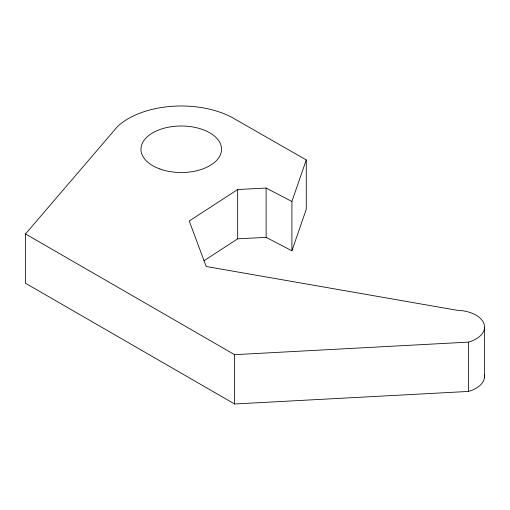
<?xml version="1.0" encoding="UTF-8"?>
<svg xmlns="http://www.w3.org/2000/svg" width="510" height="510" viewBox="0 0 510 510"><rect width="100%" height="100%" fill="white"/><g stroke="black" fill="none" stroke-linecap="round" stroke-linejoin="round"><path stroke-width="0.76" d="M203.841 260.827L237.673 238.827L266.118 237.367L291.911 250.799L291.911 201.482L306.268 159.93L236.111 119.773A74.938 43.267 0 0 0 117.74 126.295L25.5 233.95L25.5 283.26L234.6 403.984L468.575 391.431A29.223 16.875 0 0 0 484.449 375.073M291.911 250.799L306.268 209.24L306.268 159.93M291.911 201.482L266.118 188.056L237.673 189.516L189.248 221.002L206.193 266.494L456.852 310.233A29.223 16.875 0 0 1 483.907 323.576A29.223 16.875 0 0 1 468.575 342.114L468.575 391.431M25.5 233.95L234.6 354.673L468.575 342.114M484.5 327.968L484.5 377.279M266.118 188.056L266.118 237.367M237.673 189.516L237.673 238.827M234.6 354.673L234.6 403.984M159.879 168.969A40.29 23.262 0 0 0 221.518 150.087A40.29 23.262 0 0 0 162.378 128.705A40.29 23.262 0 0 0 159.879 168.969"/></g></svg>
